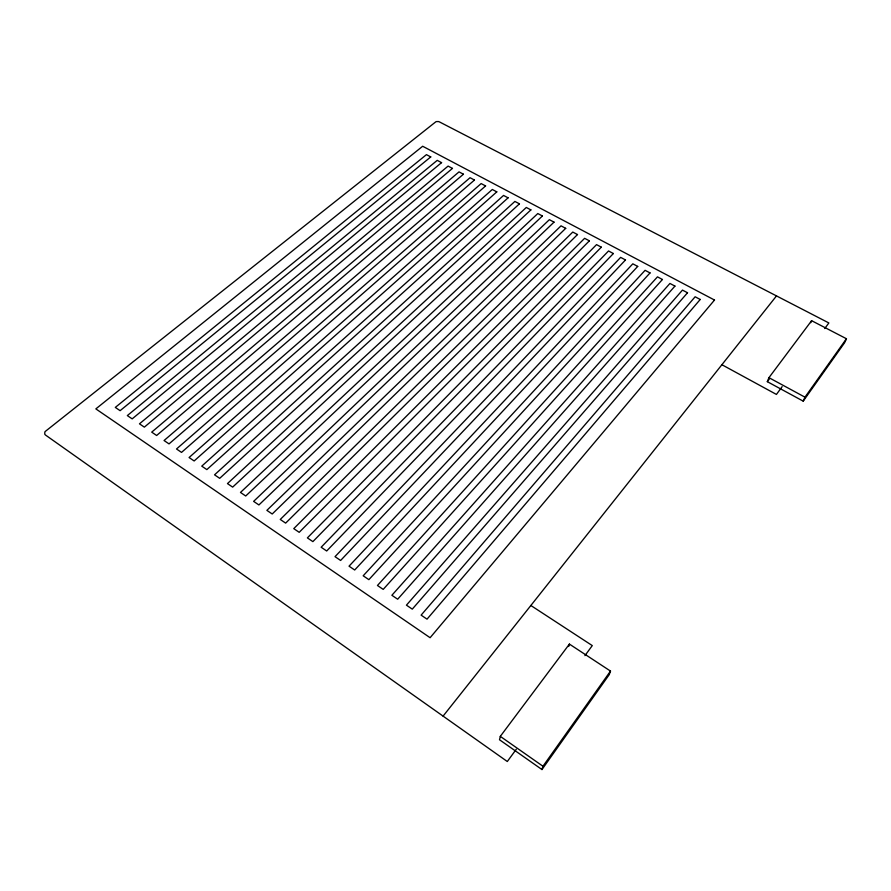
<?xml version="1.0" encoding="UTF-8"?>
<svg xmlns="http://www.w3.org/2000/svg" width="891" height="891" viewBox="0 0 891 891"><rect width="100%" height="100%" fill="white"/><g stroke="black" fill="none" stroke-linecap="round" stroke-linejoin="round"><path stroke-width="1.34" d="M500.308 736.367L499.517 739.764L541.962 769.546L609.244 674.632L610.502 671.09L569.405 644.093L500.308 736.367L542.964 766.249L541.962 769.546M568.692 646.498L569.405 644.093M767.318 381.671L768.944 377.673L811.612 320.682L846.45 338.736L844.601 342.734L803.203 401.139L767.318 381.671L769.779 378.385M810.754 322.698L811.612 320.682M803.203 401.139L804.974 397.174L846.45 338.736M542.964 766.249L610.502 671.09M516.29 749.253L507.302 761.515L45.708 435.187A4.566 3.319 -13.8 0 1 44.75 434.073L44.828 432.079A3.208 2.328 -13.8 0 1 45.608 431.177L435.632 121.956A2.328 1.448 5.3 0 1 436.367 121.599L438.294 121.544A3.319 2.072 5.3 0 1 439.564 121.967L828.853 322.943L824.754 328.523M584.93 655.631L592.281 645.596L530.858 605.49M782.164 386.616L776.429 394.435L721.899 364.72M443.083 716.119L776.495 295.912M768.944 377.673L804.974 397.174M714.515 300.044L430.108 637.711L95.849 408.891L422.668 146.258L714.515 300.044M700.226 299.476L427.034 619.156L421.109 615.135L695.136 296.781L700.226 299.476M687.529 292.76L412.288 609.132L406.43 605.156L682.484 290.098L687.529 292.76M674.944 286.1L397.676 599.22L391.873 595.277L669.932 283.449L674.944 286.1M662.436 279.496L383.208 589.385L377.461 585.487L657.469 276.856L662.436 279.496M650.04 272.924L368.874 579.651L363.183 575.786L645.095 270.318L650.04 272.924M637.722 266.409L354.685 570.006L349.038 566.175L632.822 263.825L637.722 266.409M625.504 259.949L340.618 560.461L335.027 556.663L620.637 257.376L625.504 259.949M613.364 253.534L326.685 550.994L321.15 547.23L608.542 250.972L613.364 253.534M601.325 247.163L312.875 541.617L307.395 537.886L596.536 244.624L601.325 247.163M589.374 240.837L299.198 532.328L293.763 528.63L584.619 238.32L589.374 240.837M577.502 234.556L285.643 523.117L280.264 519.453L572.779 232.061L577.502 234.556M565.718 228.33L272.212 513.996L266.877 510.365L561.029 225.846L565.718 228.33M554.024 222.137L258.913 504.952L253.623 501.366L549.368 219.676L554.024 222.137M542.419 215.99L245.716 495.997L240.481 492.433L537.796 213.55L542.419 215.99M530.891 209.897L232.651 487.121L227.461 483.59L526.303 207.469L530.891 209.897M519.442 203.839L219.698 478.322L214.553 474.825L514.887 201.433L519.442 203.839M508.082 197.835L206.857 469.602L201.756 466.138L503.56 195.441L508.082 197.835M496.799 191.866L194.138 460.959L189.081 457.529L492.311 189.482L496.799 191.866M485.595 185.941L181.53 452.394L176.518 448.986L481.14 183.579L485.595 185.941M474.469 180.049L169.023 443.896L164.055 440.522L470.047 177.71L474.469 180.049M463.431 174.213L156.638 435.487L151.715 432.135L459.032 171.885L463.431 174.213M452.461 168.41L144.353 427.145L139.475 423.826L448.095 166.094L452.461 168.41M441.568 162.641L132.18 418.87L127.335 415.585L437.236 160.358L441.568 162.641M430.754 156.927L120.107 410.673L115.307 407.41L426.444 154.644L430.754 156.927"/></g></svg>
